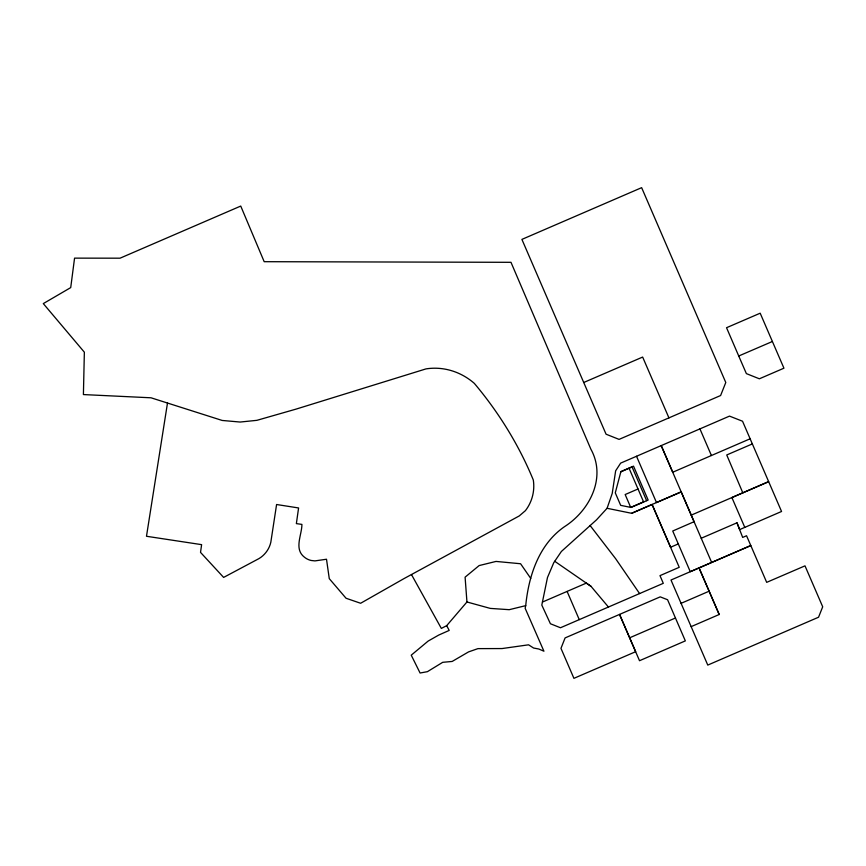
<?xml version="1.0" encoding="UTF-8"?>
<svg xmlns="http://www.w3.org/2000/svg" width="866" height="866" viewBox="0 0 866 866"><rect width="100%" height="100%" fill="white"/><g stroke="black" fill="none" stroke-linecap="round" stroke-linejoin="round"><path stroke-width="1.3" d="M167.495 403.036L146.484 536.27L201.616 544.649L200.522 552.378L223.623 577.416L258.977 558.592C264.92 555.03 269.304 549.033 270.82 542.268L276.59 504.51L298.586 507.963L296.367 523.616L301.909 524.395C301.931 534.896 293.801 548.838 304.269 557.055A16.346 16.346 0 0 0 311.154 560.475L314.964 560.897L326.504 559.241L329.275 578.65L346.054 598.254L360.624 603.266L404.065 578.564L519.243 515.941L525.402 510.669A40.107 40.107 0 0 0 533.304 480.002C518.972 445.102 498.654 412.248 474.319 383.367C461.069 371.774 443.511 366.166 426.029 368.884L295.891 409.163L256.877 420.335L240.153 422.045L222.194 420.454L151.03 397.797L83.407 394.571L84.359 352.191L43.3 303.598L70.72 287.599L74.563 258.133L120.049 258.187L240.737 206.065L264.184 261.694L510.983 262.311L590.861 449.162C606.601 477.523 589.757 510.583 564.48 526.69C538.793 544.476 528.671 575.922 525.716 605.648L525.153 608.289L543.924 651.2L538.793 649.013L533.586 648.028L528.574 644.813L502.042 648.558L477.956 648.623L468.571 651.892L452.16 661.451L442.721 662.317L427.425 671.67L420.086 673.012L411.242 655.172L428.129 641.089L438.683 635.092L449.194 630.416L446.694 625.653L466.947 601.978L465.096 577.167L479.136 565.574L496.023 561.428L520.585 563.744L530.75 578.423M542.43 602.065L541.813 605.096L550.419 623.747L560.475 627.753L663.291 583.327L659.989 575.63L679.236 567.306L652.087 504.477L631.65 513.3L607.077 508.288L596.577 519.773L561.374 551.48L553.775 562.683L547.474 577.535L542.43 602.065L586.358 583.099L591.034 586.358L608.452 607.055M607.077 508.288L612.208 493.501L615.65 470.812L620.662 463.115L729.508 416.113L742.541 421.233L781.554 511.481L739.651 529.602L736.988 522.804L701.222 538.262M446.694 625.653L441.346 628.424L411.458 574.537M668.931 417.877L720.609 395.524L725.784 382.501L641.641 187.662L521.906 239.395L606.07 434.202L619.071 439.387L668.931 417.877L642.648 357.063L583.716 382.501M750.097 438.802L672.73 472.241L661.223 445.6L711.668 562.456L690.267 571.701L672.73 531.01L694.077 521.711L681.196 491.877L656.493 502.551L636.521 456.274M631.65 513.3L681.196 491.877M691.252 515.129L768.64 481.658L731.889 497.56L744.782 527.362M678.338 543.891L670.576 547.247L652.087 504.477M711.668 562.456L750.8 545.548L766.681 582.353L805.001 565.855L822.7 606.795L818.554 617.22L707.771 665.088L670.998 580.025L750.8 545.548L746.546 535.74L742.671 537.418L736.988 522.804M681.087 603.331L709.146 591.197L719.202 614.503L691.165 626.627M629.625 637.809L675.448 617.999L667.578 599.737L660.217 596.858L565.097 637.917L560.973 648.342L573.92 678.338L635.655 651.697L619.547 614.416L639.519 660.715L685.342 640.883L675.448 617.999M738.73 356.002L772.396 341.496L783.936 368.191L759.374 378.799L746.373 373.614L738.73 356.002L726.542 327.716L760.186 313.2L772.396 341.496M620.846 471.808L632.072 466.969L646.631 500.71M638.015 488.987L625.165 494.54L630.708 507.4L643.568 501.847M752.337 443.922L726.736 454.964L742.812 492.83M525.716 605.648L509.219 609.686L490.275 608.397L466.947 601.978M554.727 561.287L591.034 586.358M590.027 525.435L615.65 558.711L639.595 593.578M709.146 591.197L699.035 567.89L719.202 614.503M699.934 428.887L711.419 455.516M629.073 468.257L643.633 501.999M567.111 591.456L579.267 619.634M620.9 471.591L615.282 492.862L620.673 505.343L631 507.454L648.158 500.05L633.522 466.146L620.9 471.591"/></g></svg>
